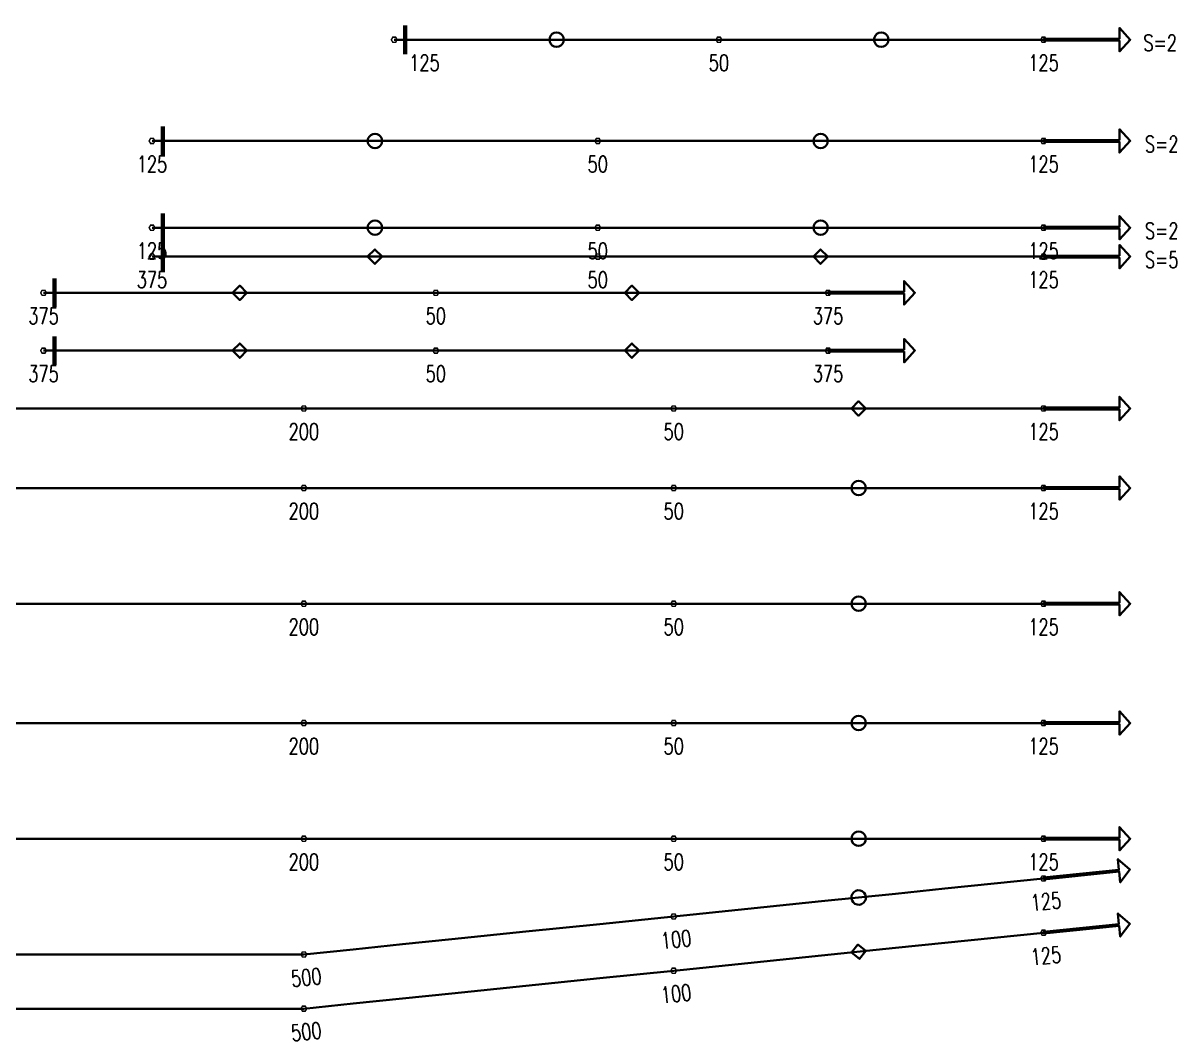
# Model space of a CAD drawing. Header units: millimetres. Extents: x 380619 to 446324, y 8350 to 38950.
# Drawn here: x 430367 to 446324, y 8454 to 22530 of the extents above; entities that cross this region are included whole.
import ezdxf

# ---------------------------------------------------------------- set-up
doc = ezdxf.new("R2010")
doc.units = ezdxf.units.MM
doc.layers.add('Current plane_Column', color=7, linetype='Continuous', true_color=0x4b00ff)
doc.layers.add('NDC_S-TENDON', color=6, linetype='Continuous', lineweight=35)
doc.layers.add('NDC_S_ANNO', color=7, linetype='Continuous', lineweight=20)
doc.styles.add('NDC_ANNO', font='', dxfattribs={"width": 0.8})
doc.styles.get('NDC_ANNO').set_extended_font_data('Dotum')

# ---------------------------------------------------------------- blocks, each defined once
blk = doc.blocks.new('HTB TDX')
at = {"layer": 'NDC_S-TENDON', "linetype": 'Continuous', "elevation": 3575}
for points in [[(53050, 13000, 60, 60, 0), (53050, 12600, 60, 60, 0)], [(49700, 11600, 60, 60, 0), (49700, 11200, 60, 60, 0)], [(49700, 10400, 60, 60, 0), (49700, 10000, 60, 60, 0)], [(49700, 10000, 60, 60, 0), (49700, 9600, 60, 60, 0)], [(48200, 9500, 60, 60, 0), (48200, 9100, 60, 60, 0)], [(48200, 8700, 60, 60, 0), (48200, 8300, 60, 60, 0)]]:
    blk.add_lwpolyline(points, format="xyseb", dxfattribs=at)
at = {"layer": 'NDC_S-TENDON', "linetype": 'Continuous'}
for points, elevation in [([(61880, 12788), (62930, 12788), (62930, 12638), (63080, 12800), (62930, 12962), (62930, 12812), (61880, 12812)], 3575), ([(55045, 12800), (55050, 12769), (55064, 12741), (55086, 12719), (55114, 12705), (55145, 12700), (55176, 12705), (55204, 12719), (55226, 12741), (55240, 12769), (55245, 12800), (55240, 12831), (55226, 12859), (55204, 12881), (55176, 12895), (55145, 12900), (55114, 12895), (55086, 12881), (55064, 12859), (55050, 12831), (55045, 12800)], 3532), ([(59535, 12800), (59540, 12769), (59554, 12741), (59576, 12719), (59604, 12705), (59635, 12700), (59666, 12705), (59694, 12719), (59716, 12741), (59730, 12769), (59735, 12800), (59730, 12831), (59716, 12859), (59694, 12881), (59666, 12895), (59635, 12900), (59604, 12895), (59576, 12881), (59554, 12859), (59540, 12831), (59535, 12800)], 3532), ([(52532, 11400), (52537, 11369), (52552, 11341), (52574, 11319), (52602, 11305), (52632, 11300), (52663, 11305), (52691, 11319), (52713, 11341), (52728, 11369), (52732, 11400), (52728, 11431), (52713, 11459), (52691, 11481), (52663, 11495), (52632, 11500), (52602, 11495), (52574, 11481), (52552, 11459), (52537, 11431), (52532, 11400)], 3532), ([(58697, 11400), (58702, 11369), (58717, 11341), (58739, 11319), (58767, 11305), (58797, 11300), (58828, 11305), (58856, 11319), (58878, 11341), (58893, 11369), (58897, 11400), (58893, 11431), (58878, 11459), (58856, 11481), (58828, 11495), (58797, 11500), (58767, 11495), (58739, 11481), (58717, 11459), (58702, 11431), (58697, 11400)], 3532), ([(61880, 11388), (62930, 11388), (62930, 11238), (63080, 11400), (62930, 11562), (62930, 11412), (61880, 11412)], 3575), ([(52532, 10200), (52537, 10169), (52552, 10141), (52574, 10119), (52602, 10105), (52632, 10100), (52663, 10105), (52691, 10119), (52713, 10141), (52728, 10169), (52732, 10200), (52728, 10231), (52713, 10259), (52691, 10281), (52663, 10295), (52632, 10300), (52602, 10295), (52574, 10281), (52552, 10259), (52537, 10231), (52532, 10200)], 3391), ([(58697, 10200), (58702, 10169), (58717, 10141), (58739, 10119), (58767, 10105), (58797, 10100), (58828, 10105), (58856, 10119), (58878, 10141), (58893, 10169), (58897, 10200), (58893, 10231), (58878, 10259), (58856, 10281), (58828, 10295), (58797, 10300), (58767, 10295), (58739, 10281), (58717, 10259), (58702, 10231), (58697, 10200)], 3391), ([(61880, 10188), (62930, 10188), (62930, 10038), (63080, 10200), (62930, 10362), (62930, 10212), (61880, 10212)], 3575), ([(52532, 9800), (52632, 9700), (52732, 9800), (52632, 9900), (52532, 9800)], 3391), ([(58697, 9800), (58797, 9700), (58897, 9800), (58797, 9900), (58697, 9800)], 3391), ([(61880, 9788), (62930, 9788), (62930, 9638), (63080, 9800), (62930, 9962), (62930, 9812), (61880, 9812)], 3575), ([(58900, 9288), (59950, 9288), (59950, 9138), (60100, 9300), (59950, 9462), (59950, 9312), (58900, 9312)], 3575), ([(50663, 9300), (50763, 9200), (50863, 9300), (50763, 9400), (50663, 9300)], 3391), ([(56088, 9300), (56188, 9200), (56288, 9300), (56188, 9400), (56088, 9300)], 3391), ([(58900, 8488), (59950, 8488), (59950, 8338), (60100, 8500), (59950, 8662), (59950, 8512), (58900, 8512)], 3575), ([(50663, 8500), (50763, 8400), (50863, 8500), (50763, 8600), (50663, 8500)], 3391), ([(56088, 8500), (56188, 8400), (56288, 8500), (56188, 8600), (56088, 8500)], 3391), ([(61880, 7688), (62930, 7688), (62930, 7538), (63080, 7700), (62930, 7862), (62930, 7712), (61880, 7712)], 3575), ([(59222, 7700), (59322, 7600), (59422, 7700), (59322, 7800), (59222, 7700)], 3532), ([(61880, 6588), (62930, 6588), (62930, 6438), (63080, 6600), (62930, 6762), (62930, 6612), (61880, 6612)], 3575), ([(59222, 6600), (59227, 6569), (59242, 6541), (59264, 6519), (59292, 6505), (59322, 6500), (59353, 6505), (59381, 6519), (59403, 6541), (59418, 6569), (59422, 6600), (59418, 6631), (59403, 6659), (59381, 6681), (59353, 6695), (59322, 6700), (59292, 6695), (59264, 6681), (59242, 6659), (59227, 6631), (59222, 6600)], 3532), ([(61880, 4988), (62930, 4988), (62930, 4838), (63080, 5000), (62930, 5162), (62930, 5012), (61880, 5012)], 3575), ([(59222, 5000), (59227, 4969), (59242, 4941), (59264, 4919), (59292, 4905), (59322, 4900), (59353, 4905), (59381, 4919), (59403, 4941), (59418, 4969), (59422, 5000), (59418, 5031), (59403, 5059), (59381, 5081), (59353, 5095), (59322, 5100), (59292, 5095), (59264, 5081), (59242, 5059), (59227, 5031), (59222, 5000)], 3532), ([(61880, 3338), (62930, 3338), (62930, 3188), (63080, 3350), (62930, 3512), (62930, 3362), (61880, 3362)], 3575), ([(59222, 3350), (59227, 3319), (59242, 3291), (59264, 3269), (59292, 3255), (59322, 3250), (59353, 3255), (59381, 3269), (59403, 3291), (59418, 3319), (59422, 3350), (59418, 3381), (59403, 3409), (59381, 3431), (59353, 3445), (59322, 3450), (59292, 3445), (59264, 3431), (59242, 3409), (59227, 3381), (59222, 3350)], 3532), ([(59222, 1750), (59227, 1719), (59242, 1691), (59264, 1669), (59292, 1655), (59322, 1650), (59353, 1655), (59381, 1669), (59403, 1691), (59418, 1719), (59422, 1750), (59418, 1781), (59403, 1809), (59381, 1831), (59353, 1845), (59322, 1850), (59292, 1845), (59264, 1831), (59242, 1809), (59227, 1781), (59222, 1750)], 3532), ([(61880, 1738), (62930, 1738), (62930, 1588), (63080, 1750), (62930, 1912), (62930, 1762), (61880, 1762)], 3575), ([(61881, 1188), (62926, 1295), (62941, 1146), (63074, 1323), (62908, 1468), (62923, 1319), (61879, 1212)], 3575), ([(59223, 927), (59231, 897), (59248, 871), (59272, 851), (59301, 840), (59333, 838), (59363, 846), (59389, 863), (59409, 887), (59420, 916), (59422, 948), (59414, 978), (59397, 1004), (59373, 1024), (59344, 1035), (59312, 1037), (59282, 1029), (59256, 1012), (59236, 988), (59225, 959), (59223, 927)], 3363), ([(61881, 438), (62926, 545), (62941, 396), (63074, 573), (62908, 718), (62923, 569), (61879, 462)], 3575), ([(59223, 177), (59333, 88), (59422, 198), (59312, 287), (59223, 177)], 3362)]:
    blk.add_lwpolyline(points, close=True, dxfattribs=dict(at, elevation=elevation))
for points, elevation in [([(52940, 12800, 20, 20, 0), (52920, 12835, 20, 20, 0), (52880, 12835, 20, 20, 0), (52860, 12800, 20, 20, 0), (52880, 12765, 20, 20, 0), (52920, 12765, 20, 20, 0)], 3575), ([(52940, 12800, 20, 20, 0), (52920, 12835, 20, 20, 0), (52880, 12835, 20, 20, 0), (52860, 12800, 20, 20, 0), (52880, 12765, 20, 20, 0), (52920, 12765, 20, 20, 0)], 3575), ([(57430, 12800, 20, 20, 0), (57410, 12835, 20, 20, 0), (57370, 12835, 20, 20, 0), (57350, 12800, 20, 20, 0), (57370, 12765, 20, 20, 0), (57410, 12765, 20, 20, 0)], 3500), ([(57430, 12800, 20, 20, 0), (57410, 12835, 20, 20, 0), (57370, 12835, 20, 20, 0), (57350, 12800, 20, 20, 0), (57370, 12765, 20, 20, 0), (57410, 12765, 20, 20, 0)], 3500), ([(61920, 12800, 20, 20, 0), (61900, 12835, 20, 20, 0), (61860, 12835, 20, 20, 0), (61840, 12800, 20, 20, 0), (61860, 12765, 20, 20, 0), (61900, 12765, 20, 20, 0)], 3575), ([(61920, 12800, 20, 20, 0), (61900, 12835, 20, 20, 0), (61860, 12835, 20, 20, 0), (61840, 12800, 20, 20, 0), (61860, 12765, 20, 20, 0), (61900, 12765, 20, 20, 0)], 3575), ([(49590, 11400, 20, 20, 0), (49570, 11435, 20, 20, 0), (49530, 11435, 20, 20, 0), (49510, 11400, 20, 20, 0), (49530, 11365, 20, 20, 0), (49570, 11365, 20, 20, 0)], 3575), ([(49590, 11400, 20, 20, 0), (49570, 11435, 20, 20, 0), (49530, 11435, 20, 20, 0), (49510, 11400, 20, 20, 0), (49530, 11365, 20, 20, 0), (49570, 11365, 20, 20, 0)], 3575), ([(55755, 11400, 20, 20, 0), (55735, 11435, 20, 20, 0), (55695, 11435, 20, 20, 0), (55675, 11400, 20, 20, 0), (55695, 11365, 20, 20, 0), (55735, 11365, 20, 20, 0)], 3500), ([(55755, 11400, 20, 20, 0), (55735, 11435, 20, 20, 0), (55695, 11435, 20, 20, 0), (55675, 11400, 20, 20, 0), (55695, 11365, 20, 20, 0), (55735, 11365, 20, 20, 0)], 3500), ([(61920, 11400, 20, 20, 0), (61900, 11435, 20, 20, 0), (61860, 11435, 20, 20, 0), (61840, 11400, 20, 20, 0), (61860, 11365, 20, 20, 0), (61900, 11365, 20, 20, 0)], 3575), ([(61920, 11400, 20, 20, 0), (61900, 11435, 20, 20, 0), (61860, 11435, 20, 20, 0), (61840, 11400, 20, 20, 0), (61860, 11365, 20, 20, 0), (61900, 11365, 20, 20, 0)], 3575), ([(49590, 10200, 20, 20, 0), (49570, 10235, 20, 20, 0), (49530, 10235, 20, 20, 0), (49510, 10200, 20, 20, 0), (49530, 10165, 20, 20, 0), (49570, 10165, 20, 20, 0)], 3575), ([(49590, 10200, 20, 20, 0), (49570, 10235, 20, 20, 0), (49530, 10235, 20, 20, 0), (49510, 10200, 20, 20, 0), (49530, 10165, 20, 20, 0), (49570, 10165, 20, 20, 0)], 3575), ([(55755, 10200, 20, 20, 0), (55735, 10235, 20, 20, 0), (55695, 10235, 20, 20, 0), (55675, 10200, 20, 20, 0), (55695, 10165, 20, 20, 0), (55735, 10165, 20, 20, 0)], 3250), ([(55755, 10200, 20, 20, 0), (55735, 10235, 20, 20, 0), (55695, 10235, 20, 20, 0), (55675, 10200, 20, 20, 0), (55695, 10165, 20, 20, 0), (55735, 10165, 20, 20, 0)], 3250), ([(61920, 10200, 20, 20, 0), (61900, 10235, 20, 20, 0), (61860, 10235, 20, 20, 0), (61840, 10200, 20, 20, 0), (61860, 10165, 20, 20, 0), (61900, 10165, 20, 20, 0)], 3575), ([(61920, 10200, 20, 20, 0), (61900, 10235, 20, 20, 0), (61860, 10235, 20, 20, 0), (61840, 10200, 20, 20, 0), (61860, 10165, 20, 20, 0), (61900, 10165, 20, 20, 0)], 3575), ([(49590, 9800, 20, 20, 0), (49570, 9835, 20, 20, 0), (49530, 9835, 20, 20, 0), (49510, 9800, 20, 20, 0), (49530, 9765, 20, 20, 0), (49570, 9765, 20, 20, 0)], 3575), ([(49590, 9800, 20, 20, 0), (49570, 9835, 20, 20, 0), (49530, 9835, 20, 20, 0), (49510, 9800, 20, 20, 0), (49530, 9765, 20, 20, 0), (49570, 9765, 20, 20, 0)], 3575), ([(55755, 9800, 20, 20, 0), (55735, 9835, 20, 20, 0), (55695, 9835, 20, 20, 0), (55675, 9800, 20, 20, 0), (55695, 9765, 20, 20, 0), (55735, 9765, 20, 20, 0)], 3250), ([(55755, 9800, 20, 20, 0), (55735, 9835, 20, 20, 0), (55695, 9835, 20, 20, 0), (55675, 9800, 20, 20, 0), (55695, 9765, 20, 20, 0), (55735, 9765, 20, 20, 0)], 3250), ([(61920, 9800, 20, 20, 0), (61900, 9835, 20, 20, 0), (61860, 9835, 20, 20, 0), (61840, 9800, 20, 20, 0), (61860, 9765, 20, 20, 0), (61900, 9765, 20, 20, 0)], 3575), ([(61920, 9800, 20, 20, 0), (61900, 9835, 20, 20, 0), (61860, 9835, 20, 20, 0), (61840, 9800, 20, 20, 0), (61860, 9765, 20, 20, 0), (61900, 9765, 20, 20, 0)], 3575), ([(48090, 9300, 20, 20, 0), (48070, 9335, 20, 20, 0), (48030, 9335, 20, 20, 0), (48010, 9300, 20, 20, 0), (48030, 9265, 20, 20, 0), (48070, 9265, 20, 20, 0)], 3575), ([(48090, 9300, 20, 20, 0), (48070, 9335, 20, 20, 0), (48030, 9335, 20, 20, 0), (48010, 9300, 20, 20, 0), (48030, 9265, 20, 20, 0), (48070, 9265, 20, 20, 0)], 3575), ([(53515, 9300, 20, 20, 0), (53495, 9335, 20, 20, 0), (53455, 9335, 20, 20, 0), (53435, 9300, 20, 20, 0), (53455, 9265, 20, 20, 0), (53495, 9265, 20, 20, 0)], 3250), ([(53515, 9300, 20, 20, 0), (53495, 9335, 20, 20, 0), (53455, 9335, 20, 20, 0), (53435, 9300, 20, 20, 0), (53455, 9265, 20, 20, 0), (53495, 9265, 20, 20, 0)], 3250), ([(58940, 9300, 20, 20, 0), (58920, 9335, 20, 20, 0), (58880, 9335, 20, 20, 0), (58860, 9300, 20, 20, 0), (58880, 9265, 20, 20, 0), (58920, 9265, 20, 20, 0)], 3575), ([(58940, 9300, 20, 20, 0), (58920, 9335, 20, 20, 0), (58880, 9335, 20, 20, 0), (58860, 9300, 20, 20, 0), (58880, 9265, 20, 20, 0), (58920, 9265, 20, 20, 0)], 3575), ([(48090, 8500, 20, 20, 0), (48070, 8535, 20, 20, 0), (48030, 8535, 20, 20, 0), (48010, 8500, 20, 20, 0), (48030, 8465, 20, 20, 0), (48070, 8465, 20, 20, 0)], 3575), ([(48090, 8500, 20, 20, 0), (48070, 8535, 20, 20, 0), (48030, 8535, 20, 20, 0), (48010, 8500, 20, 20, 0), (48030, 8465, 20, 20, 0), (48070, 8465, 20, 20, 0)], 3575), ([(53515, 8500, 20, 20, 0), (53495, 8535, 20, 20, 0), (53455, 8535, 20, 20, 0), (53435, 8500, 20, 20, 0), (53455, 8465, 20, 20, 0), (53495, 8465, 20, 20, 0)], 3250), ([(53515, 8500, 20, 20, 0), (53495, 8535, 20, 20, 0), (53455, 8535, 20, 20, 0), (53435, 8500, 20, 20, 0), (53455, 8465, 20, 20, 0), (53495, 8465, 20, 20, 0)], 3250), ([(58940, 8500, 20, 20, 0), (58920, 8535, 20, 20, 0), (58880, 8535, 20, 20, 0), (58860, 8500, 20, 20, 0), (58880, 8465, 20, 20, 0), (58920, 8465, 20, 20, 0)], 3575), ([(58940, 8500, 20, 20, 0), (58920, 8535, 20, 20, 0), (58880, 8535, 20, 20, 0), (58860, 8500, 20, 20, 0), (58880, 8465, 20, 20, 0), (58920, 8465, 20, 20, 0)], 3575), ([(51690, 7700, 20, 20, 0), (51670, 7735, 20, 20, 0), (51630, 7735, 20, 20, 0), (51610, 7700, 20, 20, 0), (51630, 7665, 20, 20, 0), (51670, 7665, 20, 20, 0)], 3650), ([(51690, 7700, 20, 20, 0), (51670, 7735, 20, 20, 0), (51630, 7735, 20, 20, 0), (51610, 7700, 20, 20, 0), (51630, 7665, 20, 20, 0), (51670, 7665, 20, 20, 0)], 3650), ([(51690, 7700, 20, 20, 0), (51670, 7735, 20, 20, 0), (51630, 7735, 20, 20, 0), (51610, 7700, 20, 20, 0), (51630, 7665, 20, 20, 0), (51670, 7665, 20, 20, 0)], 3650), ([(51690, 7700, 20, 20, 0), (51670, 7735, 20, 20, 0), (51630, 7735, 20, 20, 0), (51610, 7700, 20, 20, 0), (51630, 7665, 20, 20, 0), (51670, 7665, 20, 20, 0)], 3650), ([(56805, 7700, 20, 20, 0), (56785, 7735, 20, 20, 0), (56745, 7735, 20, 20, 0), (56725, 7700, 20, 20, 0), (56745, 7665, 20, 20, 0), (56785, 7665, 20, 20, 0)], 3500), ([(56805, 7700, 20, 20, 0), (56785, 7735, 20, 20, 0), (56745, 7735, 20, 20, 0), (56725, 7700, 20, 20, 0), (56745, 7665, 20, 20, 0), (56785, 7665, 20, 20, 0)], 3500), ([(61920, 7700, 20, 20, 0), (61900, 7735, 20, 20, 0), (61860, 7735, 20, 20, 0), (61840, 7700, 20, 20, 0), (61860, 7665, 20, 20, 0), (61900, 7665, 20, 20, 0)], 3575), ([(61920, 7700, 20, 20, 0), (61900, 7735, 20, 20, 0), (61860, 7735, 20, 20, 0), (61840, 7700, 20, 20, 0), (61860, 7665, 20, 20, 0), (61900, 7665, 20, 20, 0)], 3575), ([(51690, 6600, 20, 20, 0), (51670, 6635, 20, 20, 0), (51630, 6635, 20, 20, 0), (51610, 6600, 20, 20, 0), (51630, 6565, 20, 20, 0), (51670, 6565, 20, 20, 0)], 3650), ([(51690, 6600, 20, 20, 0), (51670, 6635, 20, 20, 0), (51630, 6635, 20, 20, 0), (51610, 6600, 20, 20, 0), (51630, 6565, 20, 20, 0), (51670, 6565, 20, 20, 0)], 3650), ([(51690, 6600, 20, 20, 0), (51670, 6635, 20, 20, 0), (51630, 6635, 20, 20, 0), (51610, 6600, 20, 20, 0), (51630, 6565, 20, 20, 0), (51670, 6565, 20, 20, 0)], 3650), ([(51690, 6600, 20, 20, 0), (51670, 6635, 20, 20, 0), (51630, 6635, 20, 20, 0), (51610, 6600, 20, 20, 0), (51630, 6565, 20, 20, 0), (51670, 6565, 20, 20, 0)], 3650), ([(56805, 6600, 20, 20, 0), (56785, 6635, 20, 20, 0), (56745, 6635, 20, 20, 0), (56725, 6600, 20, 20, 0), (56745, 6565, 20, 20, 0), (56785, 6565, 20, 20, 0)], 3500), ([(56805, 6600, 20, 20, 0), (56785, 6635, 20, 20, 0), (56745, 6635, 20, 20, 0), (56725, 6600, 20, 20, 0), (56745, 6565, 20, 20, 0), (56785, 6565, 20, 20, 0)], 3500), ([(61920, 6600, 20, 20, 0), (61900, 6635, 20, 20, 0), (61860, 6635, 20, 20, 0), (61840, 6600, 20, 20, 0), (61860, 6565, 20, 20, 0), (61900, 6565, 20, 20, 0)], 3575), ([(61920, 6600, 20, 20, 0), (61900, 6635, 20, 20, 0), (61860, 6635, 20, 20, 0), (61840, 6600, 20, 20, 0), (61860, 6565, 20, 20, 0), (61900, 6565, 20, 20, 0)], 3575), ([(51690, 5000, 20, 20, 0), (51670, 5035, 20, 20, 0), (51630, 5035, 20, 20, 0), (51610, 5000, 20, 20, 0), (51630, 4965, 20, 20, 0), (51670, 4965, 20, 20, 0)], 3650), ([(51690, 5000, 20, 20, 0), (51670, 5035, 20, 20, 0), (51630, 5035, 20, 20, 0), (51610, 5000, 20, 20, 0), (51630, 4965, 20, 20, 0), (51670, 4965, 20, 20, 0)], 3650), ([(51690, 5000, 20, 20, 0), (51670, 5035, 20, 20, 0), (51630, 5035, 20, 20, 0), (51610, 5000, 20, 20, 0), (51630, 4965, 20, 20, 0), (51670, 4965, 20, 20, 0)], 3650), ([(51690, 5000, 20, 20, 0), (51670, 5035, 20, 20, 0), (51630, 5035, 20, 20, 0), (51610, 5000, 20, 20, 0), (51630, 4965, 20, 20, 0), (51670, 4965, 20, 20, 0)], 3650), ([(56805, 5000, 20, 20, 0), (56785, 5035, 20, 20, 0), (56745, 5035, 20, 20, 0), (56725, 5000, 20, 20, 0), (56745, 4965, 20, 20, 0), (56785, 4965, 20, 20, 0)], 3500), ([(56805, 5000, 20, 20, 0), (56785, 5035, 20, 20, 0), (56745, 5035, 20, 20, 0), (56725, 5000, 20, 20, 0), (56745, 4965, 20, 20, 0), (56785, 4965, 20, 20, 0)], 3500), ([(61920, 5000, 20, 20, 0), (61900, 5035, 20, 20, 0), (61860, 5035, 20, 20, 0), (61840, 5000, 20, 20, 0), (61860, 4965, 20, 20, 0), (61900, 4965, 20, 20, 0)], 3575), ([(61920, 5000, 20, 20, 0), (61900, 5035, 20, 20, 0), (61860, 5035, 20, 20, 0), (61840, 5000, 20, 20, 0), (61860, 4965, 20, 20, 0), (61900, 4965, 20, 20, 0)], 3575), ([(51690, 3350, 20, 20, 0), (51670, 3385, 20, 20, 0), (51630, 3385, 20, 20, 0), (51610, 3350, 20, 20, 0), (51630, 3315, 20, 20, 0), (51670, 3315, 20, 20, 0)], 3650), ([(51690, 3350, 20, 20, 0), (51670, 3385, 20, 20, 0), (51630, 3385, 20, 20, 0), (51610, 3350, 20, 20, 0), (51630, 3315, 20, 20, 0), (51670, 3315, 20, 20, 0)], 3650), ([(51690, 3350, 20, 20, 0), (51670, 3385, 20, 20, 0), (51630, 3385, 20, 20, 0), (51610, 3350, 20, 20, 0), (51630, 3315, 20, 20, 0), (51670, 3315, 20, 20, 0)], 3650), ([(51690, 3350, 20, 20, 0), (51670, 3385, 20, 20, 0), (51630, 3385, 20, 20, 0), (51610, 3350, 20, 20, 0), (51630, 3315, 20, 20, 0), (51670, 3315, 20, 20, 0)], 3650), ([(56805, 3350, 20, 20, 0), (56785, 3385, 20, 20, 0), (56745, 3385, 20, 20, 0), (56725, 3350, 20, 20, 0), (56745, 3315, 20, 20, 0), (56785, 3315, 20, 20, 0)], 3500), ([(56805, 3350, 20, 20, 0), (56785, 3385, 20, 20, 0), (56745, 3385, 20, 20, 0), (56725, 3350, 20, 20, 0), (56745, 3315, 20, 20, 0), (56785, 3315, 20, 20, 0)], 3500), ([(61920, 3350, 20, 20, 0), (61900, 3385, 20, 20, 0), (61860, 3385, 20, 20, 0), (61840, 3350, 20, 20, 0), (61860, 3315, 20, 20, 0), (61900, 3315, 20, 20, 0)], 3575), ([(61920, 3350, 20, 20, 0), (61900, 3385, 20, 20, 0), (61860, 3385, 20, 20, 0), (61840, 3350, 20, 20, 0), (61860, 3315, 20, 20, 0), (61900, 3315, 20, 20, 0)], 3575), ([(51690, 1750, 20, 20, 0), (51670, 1785, 20, 20, 0), (51630, 1785, 20, 20, 0), (51610, 1750, 20, 20, 0), (51630, 1715, 20, 20, 0), (51670, 1715, 20, 20, 0)], 3650), ([(51690, 1750, 20, 20, 0), (51670, 1785, 20, 20, 0), (51630, 1785, 20, 20, 0), (51610, 1750, 20, 20, 0), (51630, 1715, 20, 20, 0), (51670, 1715, 20, 20, 0)], 3650), ([(51690, 1750, 20, 20, 0), (51670, 1785, 20, 20, 0), (51630, 1785, 20, 20, 0), (51610, 1750, 20, 20, 0), (51630, 1715, 20, 20, 0), (51670, 1715, 20, 20, 0)], 3650), ([(51690, 1750, 20, 20, 0), (51670, 1785, 20, 20, 0), (51630, 1785, 20, 20, 0), (51610, 1750, 20, 20, 0), (51630, 1715, 20, 20, 0), (51670, 1715, 20, 20, 0)], 3650), ([(56805, 1750, 20, 20, 0), (56785, 1785, 20, 20, 0), (56745, 1785, 20, 20, 0), (56725, 1750, 20, 20, 0), (56745, 1715, 20, 20, 0), (56785, 1715, 20, 20, 0)], 3500), ([(56805, 1750, 20, 20, 0), (56785, 1785, 20, 20, 0), (56745, 1785, 20, 20, 0), (56725, 1750, 20, 20, 0), (56745, 1715, 20, 20, 0), (56785, 1715, 20, 20, 0)], 3500), ([(61920, 1750, 20, 20, 0), (61900, 1785, 20, 20, 0), (61860, 1785, 20, 20, 0), (61840, 1750, 20, 20, 0), (61860, 1715, 20, 20, 0), (61900, 1715, 20, 20, 0)], 3575), ([(61920, 1750, 20, 20, 0), (61900, 1785, 20, 20, 0), (61860, 1785, 20, 20, 0), (61840, 1750, 20, 20, 0), (61860, 1715, 20, 20, 0), (61900, 1715, 20, 20, 0)], 3575), ([(61920, 1200, 20, 20, 0), (61900, 1235, 20, 20, 0), (61860, 1235, 20, 20, 0), (61840, 1200, 20, 20, 0), (61860, 1165, 20, 20, 0), (61900, 1165, 20, 20, 0)], 3575), ([(61920, 1200, 20, 20, 0), (61900, 1235, 20, 20, 0), (61860, 1235, 20, 20, 0), (61840, 1200, 20, 20, 0), (61860, 1165, 20, 20, 0), (61900, 1165, 20, 20, 0)], 3575), ([(56805, 675, 20, 20, 0), (56785, 710, 20, 20, 0), (56745, 710, 20, 20, 0), (56725, 675, 20, 20, 0), (56745, 640, 20, 20, 0), (56785, 640, 20, 20, 0)], 3200), ([(56805, 675, 20, 20, 0), (56785, 710, 20, 20, 0), (56745, 710, 20, 20, 0), (56725, 675, 20, 20, 0), (56745, 640, 20, 20, 0), (56785, 640, 20, 20, 0)], 3200), ([(61920, 450, 20, 20, 0), (61900, 485, 20, 20, 0), (61860, 485, 20, 20, 0), (61840, 450, 20, 20, 0), (61860, 415, 20, 20, 0), (61900, 415, 20, 20, 0)], 3575), ([(61920, 450, 20, 20, 0), (61900, 485, 20, 20, 0), (61860, 485, 20, 20, 0), (61840, 450, 20, 20, 0), (61860, 415, 20, 20, 0), (61900, 415, 20, 20, 0)], 3575), ([(51690, 150, 20, 20, 0), (51670, 185, 20, 20, 0), (51630, 185, 20, 20, 0), (51610, 150, 20, 20, 0), (51630, 115, 20, 20, 0), (51670, 115, 20, 20, 0)], 3600), ([(51690, 150, 20, 20, 0), (51670, 185, 20, 20, 0), (51630, 185, 20, 20, 0), (51610, 150, 20, 20, 0), (51630, 115, 20, 20, 0), (51670, 115, 20, 20, 0)], 3600), ([(51690, 150, 20, 20, 0), (51670, 185, 20, 20, 0), (51630, 185, 20, 20, 0), (51610, 150, 20, 20, 0), (51630, 115, 20, 20, 0), (51670, 115, 20, 20, 0)], 3600), ([(51690, 150, 20, 20, 0), (51670, 185, 20, 20, 0), (51630, 185, 20, 20, 0), (51610, 150, 20, 20, 0), (51630, 115, 20, 20, 0), (51670, 115, 20, 20, 0)], 3600), ([(56805, -75, 20, 20, 0), (56785, -40, 20, 20, 0), (56745, -40, 20, 20, 0), (56725, -75, 20, 20, 0), (56745, -110, 20, 20, 0), (56785, -110, 20, 20, 0)], 3200), ([(56805, -75, 20, 20, 0), (56785, -40, 20, 20, 0), (56745, -40, 20, 20, 0), (56725, -75, 20, 20, 0), (56745, -110, 20, 20, 0), (56785, -110, 20, 20, 0)], 3200), ([(51690, -600, 20, 20, 0), (51670, -565, 20, 20, 0), (51630, -565, 20, 20, 0), (51610, -600, 20, 20, 0), (51630, -635, 20, 20, 0), (51670, -635, 20, 20, 0)], 3600), ([(51690, -600, 20, 20, 0), (51670, -565, 20, 20, 0), (51630, -565, 20, 20, 0), (51610, -600, 20, 20, 0), (51630, -635, 20, 20, 0), (51670, -635, 20, 20, 0)], 3600), ([(51690, -600, 20, 20, 0), (51670, -565, 20, 20, 0), (51630, -565, 20, 20, 0), (51610, -600, 20, 20, 0), (51630, -635, 20, 20, 0), (51670, -635, 20, 20, 0)], 3600), ([(51690, -600, 20, 20, 0), (51670, -565, 20, 20, 0), (51630, -565, 20, 20, 0), (51610, -600, 20, 20, 0), (51630, -635, 20, 20, 0), (51670, -635, 20, 20, 0)], 3600)]:
    blk.add_lwpolyline(points, format="xyseb", close=True, dxfattribs=dict(at, elevation=elevation))
for points in [[(52900, 12800, 3575), (53499, 12800, 3572), (54097, 12800, 3562), (54696, 12800, 3545), (55369, 12800, 3525), (56043, 12800, 3511), (56716, 12800, 3503), (57390, 12800, 3500), (58063, 12800, 3503), (58737, 12800, 3511), (59410, 12800, 3525), (60084, 12800, 3545), (60683, 12800, 3562), (61281, 12800, 3572), (61880, 12800, 3575)], [(49550, 11400, 3575), (50372, 11400, 3572), (51194, 11400, 3562), (52016, 11400, 3545), (53249, 11400, 3520), (54482, 11400, 3505), (55715, 11400, 3500), (56948, 11400, 3505), (58181, 11400, 3520), (59414, 11400, 3545), (60236, 11400, 3562), (61058, 11400, 3572), (61880, 11400, 3575)], [(49550, 10200, 3575), (50372, 10200, 3561), (51194, 10200, 3517), (52016, 10200, 3445), (53249, 10200, 3337), (54482, 10200, 3272), (55715, 10200, 3250), (56948, 10200, 3272), (58181, 10200, 3337), (59414, 10200, 3445), (60236, 10200, 3517), (61058, 10200, 3561), (61880, 10200, 3575)], [(49550, 9800, 3575), (50372, 9800, 3561), (51194, 9800, 3517), (52016, 9800, 3445), (53249, 9800, 3337), (54482, 9800, 3272), (55715, 9800, 3250), (56948, 9800, 3272), (58181, 9800, 3337), (59414, 9800, 3445), (60236, 9800, 3517), (61058, 9800, 3561), (61880, 9800, 3575)], [(48050, 9300, 3575), (48773, 9300, 3561), (49497, 9300, 3517), (50220, 9300, 3445), (51305, 9300, 3337), (52390, 9300, 3272), (53475, 9300, 3250), (54560, 9300, 3272), (55645, 9300, 3337), (56730, 9300, 3445), (57453, 9300, 3517), (58177, 9300, 3561), (58900, 9300, 3575)], [(48050, 8500, 3575), (48773, 8500, 3561), (49497, 8500, 3517), (50220, 8500, 3445), (51305, 8500, 3337), (52390, 8500, 3272), (53475, 8500, 3250), (54560, 8500, 3272), (55645, 8500, 3337), (56730, 8500, 3445), (57453, 8500, 3517), (58177, 8500, 3561), (58900, 8500, 3575)], [(41250, 7700, 3650), (41943, 7700, 3643), (42637, 7700, 3623), (43330, 7700, 3590), (44110, 7700, 3551), (44890, 7700, 3522), (45670, 7700, 3506), (46450, 7700, 3500), (47230, 7700, 3506), (48010, 7700, 3522), (48790, 7700, 3551), (49570, 7700, 3590), (50263, 7700, 3623), (50957, 7700, 3643), (51650, 7700, 3650)], [(51650, 7700, 3650), (52332, 7700, 3643), (53014, 7700, 3623), (53696, 7700, 3590), (54719, 7700, 3540), (55742, 7700, 3510), (56765, 7700, 3500), (57788, 7700, 3505), (58811, 7700, 3520), (59834, 7700, 3545), (60516, 7700, 3562), (61198, 7700, 3572), (61880, 7700, 3575)], [(41250, 6600, 3650), (41943, 6600, 3643), (42637, 6600, 3623), (43330, 6600, 3590), (44110, 6600, 3551), (44890, 6600, 3522), (45670, 6600, 3506), (46450, 6600, 3500), (47230, 6600, 3506), (48010, 6600, 3522), (48790, 6600, 3551), (49570, 6600, 3590), (50263, 6600, 3623), (50957, 6600, 3643), (51650, 6600, 3650)], [(51650, 6600, 3650), (52332, 6600, 3643), (53014, 6600, 3623), (53696, 6600, 3590), (54719, 6600, 3540), (55742, 6600, 3510), (56765, 6600, 3500), (57788, 6600, 3505), (58811, 6600, 3520), (59834, 6600, 3545), (60516, 6600, 3562), (61198, 6600, 3572), (61880, 6600, 3575)], [(41250, 5000, 3650), (41943, 5000, 3643), (42637, 5000, 3623), (43330, 5000, 3590), (44110, 5000, 3551), (44890, 5000, 3522), (45670, 5000, 3506), (46450, 5000, 3500), (47230, 5000, 3506), (48010, 5000, 3522), (48790, 5000, 3551), (49570, 5000, 3590), (50263, 5000, 3623), (50957, 5000, 3643), (51650, 5000, 3650)], [(51650, 5000, 3650), (52332, 5000, 3643), (53014, 5000, 3623), (53696, 5000, 3590), (54719, 5000, 3540), (55742, 5000, 3510), (56765, 5000, 3500), (57788, 5000, 3505), (58811, 5000, 3520), (59834, 5000, 3545), (60516, 5000, 3562), (61198, 5000, 3572), (61880, 5000, 3575)], [(41250, 3350, 3650), (41943, 3350, 3643), (42637, 3350, 3623), (43330, 3350, 3590), (44110, 3350, 3551), (44890, 3350, 3522), (45670, 3350, 3506), (46450, 3350, 3500), (47230, 3350, 3506), (48010, 3350, 3522), (48790, 3350, 3551), (49570, 3350, 3590), (50263, 3350, 3623), (50957, 3350, 3643), (51650, 3350, 3650)], [(51650, 3350, 3650), (52332, 3350, 3643), (53014, 3350, 3623), (53696, 3350, 3590), (54719, 3350, 3540), (55742, 3350, 3510), (56765, 3350, 3500), (57788, 3350, 3505), (58811, 3350, 3520), (59834, 3350, 3545), (60516, 3350, 3562), (61198, 3350, 3572), (61880, 3350, 3575)], [(41250, 1750, 3650), (41943, 1750, 3643), (42637, 1750, 3623), (43330, 1750, 3590), (44110, 1750, 3551), (44890, 1750, 3522), (45670, 1750, 3506), (46450, 1750, 3500), (47230, 1750, 3506), (48010, 1750, 3522), (48790, 1750, 3551), (49570, 1750, 3590), (50263, 1750, 3623), (50957, 1750, 3643), (51650, 1750, 3650)], [(51650, 1750, 3650), (52332, 1750, 3643), (53014, 1750, 3623), (53696, 1750, 3590), (54719, 1750, 3540), (55742, 1750, 3510), (56765, 1750, 3500), (57788, 1750, 3505), (58811, 1750, 3520), (59834, 1750, 3545), (60516, 1750, 3562), (61198, 1750, 3572), (61880, 1750, 3575)], [(51650, 150, 3600), (52332, 220, 3582), (53014, 290, 3529), (53696, 360, 3440), (54719, 465, 3307), (55742, 570, 3227), (56765, 675, 3200), (57788, 780, 3225), (58811, 885, 3300), (59834, 990, 3425), (60516, 1060, 3508), (61198, 1130, 3558), (61880, 1200, 3575)], [(51650, -600, 3600), (52332, -530, 3582), (53014, -460, 3529), (53696, -390, 3440), (54719, -285, 3307), (55742, -180, 3227), (56765, -75, 3200), (57788, 30, 3225), (58811, 135, 3300), (59834, 240, 3425), (60516, 310, 3508), (61198, 380, 3558), (61880, 450, 3575)], [(41250, 150, 3600), (41943, 150, 3582), (42637, 150, 3529), (43330, 150, 3440), (44110, 150, 3335), (44890, 150, 3260), (45670, 150, 3215), (46450, 150, 3200), (47230, 150, 3215), (48010, 150, 3260), (48790, 150, 3335), (49570, 150, 3440), (50263, 150, 3529), (50957, 150, 3582), (51650, 150, 3600)], [(41250, -600, 3600), (41943, -600, 3582), (42637, -600, 3529), (43330, -600, 3440), (44110, -600, 3335), (44890, -600, 3260), (45670, -600, 3215), (46450, -600, 3200), (47230, -600, 3215), (48010, -600, 3260), (48790, -600, 3335), (49570, -600, 3440), (50263, -600, 3529), (50957, -600, 3582), (51650, -600, 3600)]]:
    blk.add_polyline3d(points, dxfattribs=at)
at = {"layer": 'NDC_S_ANNO', "linetype": 'Continuous', "char_height": 225, "attachment_point": 5, "line_spacing_factor": 0.75, "style": 'NDC_ANNO'}
for s, insert in [('\\FSTANDARD.shx;S=2', (63493, 12757, 3700)), ('\\FSTANDARD.shx;125', (53318, 12480, 3575)), ('\\FSTANDARD.shx;50', (57390, 12480, 3500)), ('\\FSTANDARD.shx;125', (61880, 12480, 3575)), ('\\FSTANDARD.shx;S=2', (63514, 11357, 3700)), ('\\FSTANDARD.shx;125', (49550, 11080, 3575)), ('\\FSTANDARD.shx;50', (55715, 11080, 3500)), ('\\FSTANDARD.shx;125', (61880, 11080, 3575)), ('\\FSTANDARD.shx;S=2', (63514, 10157, 3700)), ('\\FSTANDARD.shx;125', (49550, 9880, 3575)), ('\\FSTANDARD.shx;50', (55715, 9880, 3250)), ('\\FSTANDARD.shx;125', (61880, 9880, 3575)), ('\\FSTANDARD.shx;S=5', (63514, 9757, 3700)), ('\\FSTANDARD.shx;375', (49550, 9480, 3575)), ('\\FSTANDARD.shx;50', (55715, 9480, 3250)), ('\\FSTANDARD.shx;125', (61880, 9480, 3575)), ('\\FSTANDARD.shx;375', (48050, 8980, 3575)), ('\\FSTANDARD.shx;50', (53475, 8980, 3250)), ('\\FSTANDARD.shx;375', (58900, 8980, 3575)), ('\\FSTANDARD.shx;375', (48050, 8180, 3575)), ('\\FSTANDARD.shx;50', (53475, 8180, 3250)), ('\\FSTANDARD.shx;375', (58900, 8180, 3575)), ('\\FSTANDARD.shx;200', (51650, 7380, 3650)), ('\\FSTANDARD.shx;50', (56765, 7380, 3500)), ('\\FSTANDARD.shx;125', (61880, 7380, 3575)), ('\\FSTANDARD.shx;200', (51650, 6280, 3650)), ('\\FSTANDARD.shx;50', (56765, 6280, 3500)), ('\\FSTANDARD.shx;125', (61880, 6280, 3575)), ('\\FSTANDARD.shx;200', (51650, 4680, 3650)), ('\\FSTANDARD.shx;50', (56765, 4680, 3500)), ('\\FSTANDARD.shx;125', (61880, 4680, 3575)), ('\\FSTANDARD.shx;200', (51650, 3030, 3650)), ('\\FSTANDARD.shx;50', (56765, 3030, 3500)), ('\\FSTANDARD.shx;125', (61880, 3030, 3575)), ('\\FSTANDARD.shx;200', (51650, 1430, 3650)), ('\\FSTANDARD.shx;50', (56765, 1430, 3500)), ('\\FSTANDARD.shx;125', (61880, 1430, 3575))]:
    blk.add_mtext(s, dxfattribs=dict(at, insert=insert))
at = {"layer": 'NDC_S_ANNO', "linetype": 'Continuous', "char_height": 225, "attachment_point": 5, "rotation": 5.8603, "line_spacing_factor": 0.75, "style": 'NDC_ANNO'}
for s, insert in [('\\FSTANDARD.shx;125', (61913, 882, 3575)), ('\\FSTANDARD.shx;100', (56798, 357, 3200)), ('\\FSTANDARD.shx;125', (61913, 132, 3575)), ('\\FSTANDARD.shx;500', (51683, -168, 3600)), ('\\FSTANDARD.shx;100', (56798, -393, 3200)), ('\\FSTANDARD.shx;500', (51683, -918, 3600))]:
    blk.add_mtext(s, dxfattribs=dict(at, insert=insert))

msp = doc.modelspace()

# ---------------------------------------------------------------- block references
at = {"layer": 'Current plane_Column'}
msp.add_blockref('HTB TDX', (382600, 9500), dxfattribs=at)

doc.saveas('drawing.dxf')
